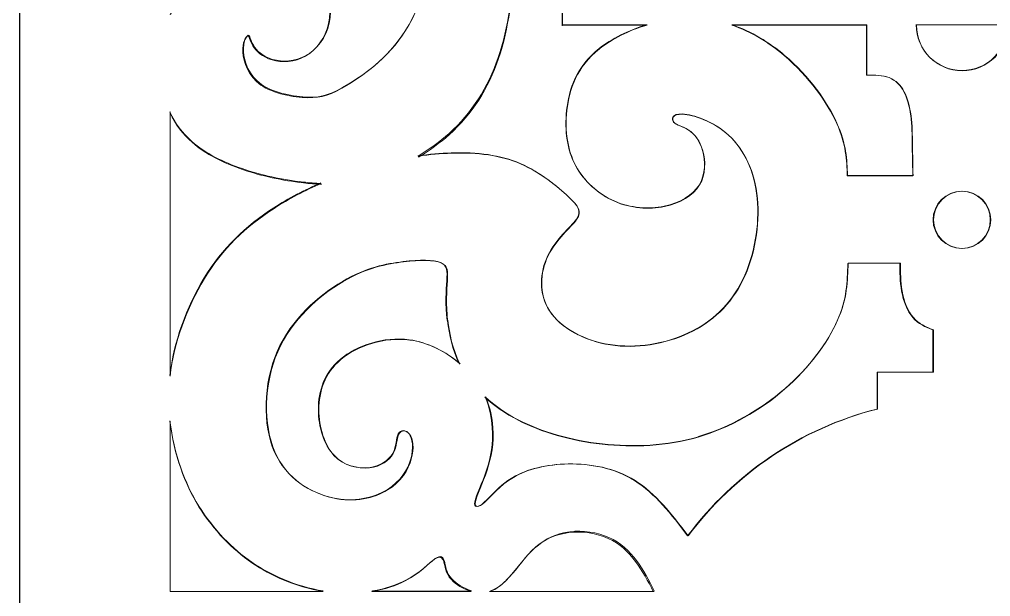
# Model space of a CAD drawing. Header units: centimetres. Extents: x -9.9 to 31.1, y -6.7 to 14.3.
# Drawn here: x -1.7 to 1.695, y -4.839 to -2.822 of the extents above; entities that cross this region are included whole.
import ezdxf

# ---------------------------------------------------------------- set-up
doc = ezdxf.new("R2010")
doc.units = ezdxf.units.CM
doc.header["$MEASUREMENT"] = 0
doc.layers.add('Layer 1', color=7, linetype='Continuous')

msp = doc.modelspace()

# ---------------------------------------------------------------- linework, layer by layer
at = {"layer": 'Layer 1', "lineweight": 9}
msp.add_lwpolyline([(-1.699, -5.294), (4.892, -5.294), (4.892, 5.345), (-1.699, 5.345), (-1.699, -5.294)], close=True, dxfattribs=at)
for points, knots in [([(4.891, 5.345), (4.891, 5.345), (-1.7, 5.345), (-1.7, 5.345), (-1.7, 5.345), (-1.7, 5.345), (-1.7, -5.294), (-1.7, -5.294), (-1.7, -5.294), (-1.7, -5.294), (4.891, -5.294), (4.891, -5.294), (4.891, -5.294), (4.891, -5.294), (4.891, 5.345), (4.891, 5.345)], [0, 0, 0, 0, 0.2, 0.2, 0.2, 0.2, 0.4, 0.4, 0.4, 0.4, 0.6, 0.6, 0.6, 0.6, 1, 1, 1, 1]), ([(0.199, -2.842), (0.199, -2.842), (0.494, -2.842), (0.494, -2.842), (0.494, -2.842), (0.43, -2.861), (0.371, -2.891), (0.328, -2.925), (0.328, -2.925), (0.248, -2.988), (0.222, -3.068), (0.214, -3.141), (0.214, -3.141), (0.206, -3.214), (0.216, -3.279), (0.245, -3.334), (0.245, -3.334), (0.275, -3.389), (0.324, -3.433), (0.38, -3.458), (0.38, -3.458), (0.437, -3.483), (0.501, -3.488), (0.555, -3.476), (0.555, -3.476), (0.61, -3.465), (0.655, -3.438), (0.678, -3.401), (0.678, -3.401), (0.7, -3.364), (0.699, -3.317), (0.689, -3.282), (0.689, -3.282), (0.679, -3.247), (0.661, -3.223), (0.64, -3.21), (0.64, -3.21), (0.62, -3.196), (0.597, -3.193), (0.588, -3.182), (0.588, -3.182), (0.579, -3.171), (0.582, -3.152), (0.619, -3.154), (0.619, -3.154), (0.656, -3.156), (0.726, -3.178), (0.78, -3.228), (0.78, -3.228), (0.834, -3.278), (0.871, -3.355), (0.88, -3.448), (0.88, -3.448), (0.889, -3.541), (0.871, -3.649), (0.829, -3.734), (0.829, -3.734), (0.787, -3.819), (0.722, -3.881), (0.639, -3.919), (0.639, -3.919), (0.556, -3.958), (0.457, -3.974), (0.366, -3.96), (0.366, -3.96), (0.275, -3.946), (0.192, -3.901), (0.154, -3.842), (0.154, -3.842), (0.115, -3.782), (0.12, -3.707), (0.148, -3.649), (0.148, -3.649), (0.176, -3.591), (0.228, -3.55), (0.248, -3.522), (0.248, -3.522), (0.268, -3.493), (0.255, -3.476), (0.219, -3.442), (0.219, -3.442), (0.183, -3.408), (0.122, -3.358), (0.052, -3.327), (0.052, -3.327), (-0.018, -3.297), (-0.098, -3.287), (-0.19, -3.29), (-0.19, -3.29), (-0.227, -3.291), (-0.266, -3.295), (-0.306, -3.3), (-0.306, -3.3), (-0.268, -3.277), (-0.231, -3.25), (-0.198, -3.221), (-0.198, -3.221), (-0.118, -3.149), (-0.062, -3.06), (-0.026, -2.955), (-0.026, -2.955), (0.01, -2.85), (0.024, -2.73), (0.027, -2.624), (0.027, -2.624), (0.029, -2.517), (0.019, -2.424), (0.017, -2.381), (0.017, -2.381), (0.016, -2.337), (0.024, -2.343), (0.032, -2.354), (0.032, -2.354), (0.041, -2.365), (0.05, -2.382), (0.07, -2.394), (0.07, -2.394), (0.09, -2.406), (0.121, -2.413), (0.149, -2.409), (0.149, -2.409), (0.178, -2.404), (0.204, -2.387), (0.216, -2.375), (0.216, -2.375), (0.228, -2.363), (0.226, -2.355), (0.219, -2.35), (0.219, -2.35), (0.212, -2.344), (0.199, -2.341), (0.18, -2.324), (0.18, -2.324), (0.161, -2.307), (0.137, -2.276), (0.122, -2.219), (0.122, -2.219), (0.108, -2.162), (0.104, -2.078), (0.076, -1.99), (0.076, -1.99), (0.048, -1.902), (-0.003, -1.81), (-0.052, -1.714), (-0.052, -1.714), (-0.1, -1.619), (-0.145, -1.52), (-0.172, -1.443), (-0.172, -1.443), (-0.199, -1.366), (-0.207, -1.312), (-0.208, -1.289), (-0.208, -1.289), (-0.209, -1.266), (-0.202, -1.275), (-0.183, -1.303), (-0.183, -1.303), (-0.164, -1.331), (-0.132, -1.377), (-0.097, -1.418), (-0.097, -1.418), (-0.062, -1.459), (-0.025, -1.494), (0.006, -1.532), (0.006, -1.532), (0.036, -1.57), (0.059, -1.611), (0.057, -1.647), (0.057, -1.647), (0.055, -1.683), (0.029, -1.715), (0.029, -1.732), (0.029, -1.732), (0.03, -1.749), (0.057, -1.751), (0.085, -1.741), (0.085, -1.741), (0.112, -1.731), (0.139, -1.71), (0.148, -1.685), (0.148, -1.685), (0.156, -1.659), (0.146, -1.628), (0.153, -1.618), (0.153, -1.618), (0.16, -1.608), (0.186, -1.617), (0.219, -1.632), (0.219, -1.632), (0.252, -1.647), (0.293, -1.667), (0.344, -1.686), (0.344, -1.686), (0.385, -1.7), (0.432, -1.714), (0.487, -1.714), (0.487, -1.714), (0.431, -1.748), (0.393, -1.81), (0.393, -1.881), (0.393, -1.881), (0.393, -1.98), (0.466, -2.061), (0.561, -2.075), (0.561, -2.075), (0.557, -2.17), (0.501, -2.252), (0.421, -2.294), (0.421, -2.294), (0.421, -2.294), (0.421, -2.367), (0.421, -2.367), (0.421, -2.367), (0.421, -2.367), (0.334, -2.367), (0.334, -2.367), (0.334, -2.367), (0.334, -2.367), (0.334, -2.461), (0.334, -2.461), (0.334, -2.461), (0.334, -2.461), (0.197, -2.461), (0.197, -2.461), (0.197, -2.461), (0.197, -2.461), (0.197, -2.845), (0.197, -2.845), (0.197, -2.845), (0.197, -2.845), (0.199, -2.842), (0.199, -2.842)], [0, 0, 0, 0, 0.0169492, 0.0169492, 0.0169492, 0.0169492, 0.0338983, 0.0338983, 0.0338983, 0.0338983, 0.0508475, 0.0508475, 0.0508475, 0.0508475, 0.0677966, 0.0677966, 0.0677966, 0.0677966, 0.0847458, 0.0847458, 0.0847458, 0.0847458, 0.1016949, 0.1016949, 0.1016949, 0.1016949, 0.1186441, 0.1186441, 0.1186441, 0.1186441, 0.1355932, 0.1355932, 0.1355932, 0.1355932, 0.1525424, 0.1525424, 0.1525424, 0.1525424, 0.1694915, 0.1694915, 0.1694915, 0.1694915, 0.1864407, 0.1864407, 0.1864407, 0.1864407, 0.2033898, 0.2033898, 0.2033898, 0.2033898, 0.220339, 0.220339, 0.220339, 0.220339, 0.2372881, 0.2372881, 0.2372881, 0.2372881, 0.2542373, 0.2542373, 0.2542373, 0.2542373, 0.2711864, 0.2711864, 0.2711864, 0.2711864, 0.2881356, 0.2881356, 0.2881356, 0.2881356, 0.3050847, 0.3050847, 0.3050847, 0.3050847, 0.3220339, 0.3220339, 0.3220339, 0.3220339, 0.3389831, 0.3389831, 0.3389831, 0.3389831, 0.3559322, 0.3559322, 0.3559322, 0.3559322, 0.3728814, 0.3728814, 0.3728814, 0.3728814, 0.3898305, 0.3898305, 0.3898305, 0.3898305, 0.4067797, 0.4067797, 0.4067797, 0.4067797, 0.4237288, 0.4237288, 0.4237288, 0.4237288, 0.440678, 0.440678, 0.440678, 0.440678, 0.4576271, 0.4576271, 0.4576271, 0.4576271, 0.4745763, 0.4745763, 0.4745763, 0.4745763, 0.4915254, 0.4915254, 0.4915254, 0.4915254, 0.5084746, 0.5084746, 0.5084746, 0.5084746, 0.5254237, 0.5254237, 0.5254237, 0.5254237, 0.5423729, 0.5423729, 0.5423729, 0.5423729, 0.559322, 0.559322, 0.559322, 0.559322, 0.5762712, 0.5762712, 0.5762712, 0.5762712, 0.5932203, 0.5932203, 0.5932203, 0.5932203, 0.6101695, 0.6101695, 0.6101695, 0.6101695, 0.6271186, 0.6271186, 0.6271186, 0.6271186, 0.6440678, 0.6440678, 0.6440678, 0.6440678, 0.6610169, 0.6610169, 0.6610169, 0.6610169, 0.6779661, 0.6779661, 0.6779661, 0.6779661, 0.6949153, 0.6949153, 0.6949153, 0.6949153, 0.7118644, 0.7118644, 0.7118644, 0.7118644, 0.7288136, 0.7288136, 0.7288136, 0.7288136, 0.7457627, 0.7457627, 0.7457627, 0.7457627, 0.7627119, 0.7627119, 0.7627119, 0.7627119, 0.779661, 0.779661, 0.779661, 0.779661, 0.7966102, 0.7966102, 0.7966102, 0.7966102, 0.8135593, 0.8135593, 0.8135593, 0.8135593, 0.8305085, 0.8305085, 0.8305085, 0.8305085, 0.8474576, 0.8474576, 0.8474576, 0.8474576, 0.8644068, 0.8644068, 0.8644068, 0.8644068, 0.8813559, 0.8813559, 0.8813559, 0.8813559, 0.8983051, 0.8983051, 0.8983051, 0.8983051, 0.9152542, 0.9152542, 0.9152542, 0.9152542, 0.9322034, 0.9322034, 0.9322034, 0.9322034, 0.9491525, 0.9491525, 0.9491525, 0.9491525, 0.9661017, 0.9661017, 0.9661017, 0.9661017, 1, 1, 1, 1]), ([(-0.305, -3.304), (-0.267, -3.281), (-0.23, -3.254), (-0.197, -3.225), (-0.197, -3.225), (-0.117, -3.153), (-0.061, -3.064), (-0.025, -2.959), (-0.025, -2.959), (0.011, -2.854), (0.025, -2.734), (0.028, -2.628), (0.028, -2.628), (0.03, -2.521), (0.02, -2.428), (0.018, -2.385), (0.018, -2.385), (0.017, -2.341), (0.025, -2.347), (0.033, -2.358), (0.033, -2.358), (0.042, -2.369), (0.051, -2.386), (0.071, -2.398), (0.071, -2.398), (0.091, -2.41), (0.122, -2.417), (0.15, -2.412), (0.15, -2.412), (0.179, -2.407), (0.205, -2.39), (0.217, -2.378), (0.217, -2.378), (0.229, -2.366), (0.227, -2.358), (0.22, -2.353), (0.22, -2.353), (0.213, -2.347), (0.2, -2.344), (0.181, -2.327), (0.181, -2.327), (0.162, -2.31), (0.138, -2.279), (0.123, -2.222), (0.123, -2.222), (0.109, -2.165), (0.105, -2.081), (0.077, -1.993), (0.077, -1.993), (0.049, -1.905), (-0.002, -1.813), (-0.051, -1.717), (-0.051, -1.717), (-0.099, -1.622), (-0.144, -1.523), (-0.171, -1.446), (-0.171, -1.446), (-0.198, -1.369), (-0.206, -1.315), (-0.207, -1.292), (-0.207, -1.292), (-0.208, -1.269), (-0.201, -1.278), (-0.182, -1.306), (-0.182, -1.306), (-0.163, -1.334), (-0.131, -1.38), (-0.096, -1.421), (-0.096, -1.421), (-0.061, -1.462), (-0.024, -1.497), (0.007, -1.535), (0.007, -1.535), (0.037, -1.573), (0.06, -1.614), (0.058, -1.65), (0.058, -1.65), (0.056, -1.686), (0.03, -1.718), (0.03, -1.735), (0.03, -1.735), (0.031, -1.752), (0.058, -1.754), (0.086, -1.744), (0.086, -1.744), (0.113, -1.734), (0.14, -1.713), (0.149, -1.688), (0.149, -1.688), (0.157, -1.662), (0.147, -1.631), (0.154, -1.621), (0.154, -1.621), (0.161, -1.611), (0.187, -1.62), (0.22, -1.635), (0.22, -1.635), (0.253, -1.65), (0.294, -1.67), (0.345, -1.689), (0.345, -1.689), (0.386, -1.704), (0.433, -1.717), (0.488, -1.717)], [0, 0, 0, 0, 0.037037, 0.037037, 0.037037, 0.037037, 0.0740741, 0.0740741, 0.0740741, 0.0740741, 0.1111111, 0.1111111, 0.1111111, 0.1111111, 0.1481481, 0.1481481, 0.1481481, 0.1481481, 0.1851852, 0.1851852, 0.1851852, 0.1851852, 0.2222222, 0.2222222, 0.2222222, 0.2222222, 0.2592593, 0.2592593, 0.2592593, 0.2592593, 0.2962963, 0.2962963, 0.2962963, 0.2962963, 0.3333333, 0.3333333, 0.3333333, 0.3333333, 0.3703704, 0.3703704, 0.3703704, 0.3703704, 0.4074074, 0.4074074, 0.4074074, 0.4074074, 0.4444444, 0.4444444, 0.4444444, 0.4444444, 0.4814815, 0.4814815, 0.4814815, 0.4814815, 0.5185185, 0.5185185, 0.5185185, 0.5185185, 0.5555556, 0.5555556, 0.5555556, 0.5555556, 0.5925926, 0.5925926, 0.5925926, 0.5925926, 0.6296296, 0.6296296, 0.6296296, 0.6296296, 0.6666667, 0.6666667, 0.6666667, 0.6666667, 0.7037037, 0.7037037, 0.7037037, 0.7037037, 0.7407407, 0.7407407, 0.7407407, 0.7407407, 0.7777778, 0.7777778, 0.7777778, 0.7777778, 0.8148148, 0.8148148, 0.8148148, 0.8148148, 0.8518519, 0.8518519, 0.8518519, 0.8518519, 0.8888889, 0.8888889, 0.8888889, 0.8888889, 0.9259259, 0.9259259, 0.9259259, 0.9259259, 1, 1, 1, 1]), ([(-1.174, -1.574), (-1.159, -1.625), (-1.127, -1.673), (-1.074, -1.704), (-1.074, -1.704), (-1.01, -1.742), (-0.916, -1.759), (-0.831, -1.752), (-0.831, -1.752), (-0.746, -1.745), (-0.671, -1.716), (-0.617, -1.667), (-0.617, -1.667), (-0.563, -1.618), (-0.529, -1.551), (-0.508, -1.477), (-0.508, -1.477), (-0.497, -1.436), (-0.49, -1.394), (-0.487, -1.348), (-0.487, -1.348), (-0.475, -1.441), (-0.461, -1.53), (-0.45, -1.604), (-0.45, -1.604), (-0.432, -1.726), (-0.422, -1.809), (-0.422, -1.888), (-0.422, -1.888), (-0.422, -1.967), (-0.431, -2.043), (-0.449, -2.099), (-0.449, -2.099), (-0.467, -2.156), (-0.493, -2.193), (-0.521, -2.212), (-0.521, -2.212), (-0.549, -2.231), (-0.578, -2.232), (-0.6, -2.226), (-0.6, -2.226), (-0.623, -2.22), (-0.639, -2.207), (-0.651, -2.206), (-0.651, -2.206), (-0.663, -2.205), (-0.67, -2.216), (-0.668, -2.24), (-0.668, -2.24), (-0.666, -2.264), (-0.657, -2.3), (-0.636, -2.325), (-0.636, -2.325), (-0.615, -2.35), (-0.584, -2.363), (-0.557, -2.367), (-0.557, -2.367), (-0.531, -2.37), (-0.509, -2.364), (-0.495, -2.361), (-0.495, -2.361), (-0.481, -2.358), (-0.476, -2.359), (-0.474, -2.367), (-0.474, -2.367), (-0.472, -2.376), (-0.474, -2.393), (-0.465, -2.412), (-0.465, -2.412), (-0.456, -2.43), (-0.437, -2.45), (-0.413, -2.457), (-0.413, -2.457), (-0.388, -2.464), (-0.358, -2.459), (-0.336, -2.446), (-0.336, -2.446), (-0.314, -2.433), (-0.301, -2.413), (-0.291, -2.388), (-0.291, -2.388), (-0.282, -2.363), (-0.277, -2.333), (-0.276, -2.28), (-0.276, -2.28), (-0.276, -2.226), (-0.28, -2.149), (-0.277, -2.115), (-0.277, -2.115), (-0.274, -2.081), (-0.264, -2.092), (-0.254, -2.153), (-0.254, -2.153), (-0.244, -2.214), (-0.232, -2.326), (-0.241, -2.456), (-0.241, -2.456), (-0.249, -2.586), (-0.277, -2.734), (-0.337, -2.84), (-0.337, -2.84), (-0.397, -2.946), (-0.488, -3.011), (-0.549, -3.048), (-0.549, -3.048), (-0.61, -3.085), (-0.64, -3.095), (-0.69, -3.094), (-0.69, -3.094), (-0.74, -3.093), (-0.81, -3.08), (-0.854, -3.05), (-0.854, -3.05), (-0.898, -3.019), (-0.915, -2.97), (-0.917, -2.935), (-0.917, -2.935), (-0.919, -2.9), (-0.906, -2.88), (-0.9, -2.878), (-0.9, -2.878), (-0.894, -2.876), (-0.894, -2.894), (-0.882, -2.913), (-0.882, -2.913), (-0.871, -2.932), (-0.849, -2.952), (-0.815, -2.962), (-0.815, -2.962), (-0.781, -2.972), (-0.736, -2.97), (-0.698, -2.949), (-0.698, -2.949), (-0.66, -2.927), (-0.628, -2.886), (-0.617, -2.835), (-0.617, -2.835), (-0.606, -2.785), (-0.615, -2.725), (-0.64, -2.678), (-0.64, -2.678), (-0.665, -2.63), (-0.706, -2.594), (-0.767, -2.579), (-0.767, -2.579), (-0.828, -2.564), (-0.91, -2.57), (-0.973, -2.594), (-0.973, -2.594), (-1.036, -2.618), (-1.08, -2.661), (-1.116, -2.709), (-1.116, -2.709), (-1.138, -2.738), (-1.157, -2.769), (-1.171, -2.804), (-1.171, -2.804), (-1.171, -2.804), (-1.171, -1.575), (-1.171, -1.575), (-1.171, -1.575), (-1.171, -1.575), (-1.174, -1.574), (-1.174, -1.574)], [0, 0, 0, 0, 0.0238095, 0.0238095, 0.0238095, 0.0238095, 0.047619, 0.047619, 0.047619, 0.047619, 0.0714286, 0.0714286, 0.0714286, 0.0714286, 0.0952381, 0.0952381, 0.0952381, 0.0952381, 0.1190476, 0.1190476, 0.1190476, 0.1190476, 0.1428571, 0.1428571, 0.1428571, 0.1428571, 0.1666667, 0.1666667, 0.1666667, 0.1666667, 0.1904762, 0.1904762, 0.1904762, 0.1904762, 0.2142857, 0.2142857, 0.2142857, 0.2142857, 0.2380952, 0.2380952, 0.2380952, 0.2380952, 0.2619048, 0.2619048, 0.2619048, 0.2619048, 0.2857143, 0.2857143, 0.2857143, 0.2857143, 0.3095238, 0.3095238, 0.3095238, 0.3095238, 0.3333333, 0.3333333, 0.3333333, 0.3333333, 0.3571429, 0.3571429, 0.3571429, 0.3571429, 0.3809524, 0.3809524, 0.3809524, 0.3809524, 0.4047619, 0.4047619, 0.4047619, 0.4047619, 0.4285714, 0.4285714, 0.4285714, 0.4285714, 0.452381, 0.452381, 0.452381, 0.452381, 0.4761905, 0.4761905, 0.4761905, 0.4761905, 0.5, 0.5, 0.5, 0.5, 0.5238095, 0.5238095, 0.5238095, 0.5238095, 0.547619, 0.547619, 0.547619, 0.547619, 0.5714286, 0.5714286, 0.5714286, 0.5714286, 0.5952381, 0.5952381, 0.5952381, 0.5952381, 0.6190476, 0.6190476, 0.6190476, 0.6190476, 0.6428571, 0.6428571, 0.6428571, 0.6428571, 0.6666667, 0.6666667, 0.6666667, 0.6666667, 0.6904762, 0.6904762, 0.6904762, 0.6904762, 0.7142857, 0.7142857, 0.7142857, 0.7142857, 0.7380952, 0.7380952, 0.7380952, 0.7380952, 0.7619048, 0.7619048, 0.7619048, 0.7619048, 0.7857143, 0.7857143, 0.7857143, 0.7857143, 0.8095238, 0.8095238, 0.8095238, 0.8095238, 0.8333333, 0.8333333, 0.8333333, 0.8333333, 0.8571429, 0.8571429, 0.8571429, 0.8571429, 0.8809524, 0.8809524, 0.8809524, 0.8809524, 0.9047619, 0.9047619, 0.9047619, 0.9047619, 0.9285714, 0.9285714, 0.9285714, 0.9285714, 0.952381, 0.952381, 0.952381, 0.952381, 1, 1, 1, 1]), ([(-0.488, -1.349), (-0.476, -1.442), (-0.462, -1.531), (-0.451, -1.605), (-0.451, -1.605), (-0.433, -1.727), (-0.423, -1.809), (-0.423, -1.889), (-0.423, -1.889), (-0.423, -1.968), (-0.432, -2.044), (-0.45, -2.101), (-0.45, -2.101), (-0.468, -2.158), (-0.494, -2.195), (-0.522, -2.214), (-0.522, -2.214), (-0.55, -2.233), (-0.579, -2.234), (-0.601, -2.228), (-0.601, -2.228), (-0.624, -2.222), (-0.64, -2.209), (-0.652, -2.208), (-0.652, -2.208), (-0.664, -2.207), (-0.671, -2.218), (-0.669, -2.242), (-0.669, -2.242), (-0.667, -2.266), (-0.658, -2.302), (-0.637, -2.327), (-0.637, -2.327), (-0.616, -2.352), (-0.585, -2.365), (-0.558, -2.369), (-0.558, -2.369), (-0.532, -2.372), (-0.51, -2.366), (-0.496, -2.363), (-0.496, -2.363), (-0.482, -2.36), (-0.477, -2.361), (-0.475, -2.369), (-0.475, -2.369), (-0.473, -2.378), (-0.475, -2.395), (-0.466, -2.414), (-0.466, -2.414), (-0.457, -2.432), (-0.438, -2.452), (-0.414, -2.459), (-0.414, -2.459), (-0.389, -2.466), (-0.359, -2.461), (-0.337, -2.448), (-0.337, -2.448), (-0.315, -2.435), (-0.302, -2.415), (-0.292, -2.39), (-0.292, -2.39), (-0.283, -2.365), (-0.278, -2.335), (-0.278, -2.282), (-0.278, -2.282), (-0.278, -2.228), (-0.282, -2.151), (-0.279, -2.117), (-0.279, -2.117), (-0.276, -2.083), (-0.266, -2.094), (-0.256, -2.155), (-0.256, -2.155), (-0.246, -2.216), (-0.234, -2.328), (-0.243, -2.458), (-0.243, -2.458), (-0.251, -2.588), (-0.279, -2.736), (-0.339, -2.842), (-0.339, -2.842), (-0.399, -2.948), (-0.491, -3.013), (-0.551, -3.05), (-0.551, -3.05), (-0.612, -3.087), (-0.642, -3.097), (-0.692, -3.096), (-0.692, -3.096), (-0.742, -3.095), (-0.812, -3.082), (-0.856, -3.052), (-0.856, -3.052), (-0.9, -3.021), (-0.917, -2.972), (-0.919, -2.937), (-0.919, -2.937), (-0.921, -2.902), (-0.908, -2.882), (-0.902, -2.88), (-0.902, -2.88), (-0.896, -2.878), (-0.896, -2.896), (-0.884, -2.915), (-0.884, -2.915), (-0.873, -2.934), (-0.851, -2.954), (-0.817, -2.964), (-0.817, -2.964), (-0.783, -2.974), (-0.738, -2.972), (-0.7, -2.951), (-0.7, -2.951), (-0.662, -2.929), (-0.63, -2.888), (-0.619, -2.837), (-0.619, -2.837), (-0.608, -2.787), (-0.617, -2.727), (-0.642, -2.68), (-0.642, -2.68), (-0.667, -2.632), (-0.708, -2.596), (-0.769, -2.581), (-0.769, -2.581), (-0.83, -2.566), (-0.912, -2.572), (-0.975, -2.596), (-0.975, -2.596), (-1.038, -2.62), (-1.082, -2.663), (-1.118, -2.711), (-1.118, -2.711), (-1.14, -2.74), (-1.159, -2.771), (-1.173, -2.806)], [0, 0, 0, 0, 0.0285714, 0.0285714, 0.0285714, 0.0285714, 0.0571429, 0.0571429, 0.0571429, 0.0571429, 0.0857143, 0.0857143, 0.0857143, 0.0857143, 0.1142857, 0.1142857, 0.1142857, 0.1142857, 0.1428571, 0.1428571, 0.1428571, 0.1428571, 0.1714286, 0.1714286, 0.1714286, 0.1714286, 0.2, 0.2, 0.2, 0.2, 0.2285714, 0.2285714, 0.2285714, 0.2285714, 0.2571429, 0.2571429, 0.2571429, 0.2571429, 0.2857143, 0.2857143, 0.2857143, 0.2857143, 0.3142857, 0.3142857, 0.3142857, 0.3142857, 0.3428571, 0.3428571, 0.3428571, 0.3428571, 0.3714286, 0.3714286, 0.3714286, 0.3714286, 0.4, 0.4, 0.4, 0.4, 0.4285714, 0.4285714, 0.4285714, 0.4285714, 0.4571429, 0.4571429, 0.4571429, 0.4571429, 0.4857143, 0.4857143, 0.4857143, 0.4857143, 0.5142857, 0.5142857, 0.5142857, 0.5142857, 0.5428571, 0.5428571, 0.5428571, 0.5428571, 0.5714286, 0.5714286, 0.5714286, 0.5714286, 0.6, 0.6, 0.6, 0.6, 0.6285714, 0.6285714, 0.6285714, 0.6285714, 0.6571429, 0.6571429, 0.6571429, 0.6571429, 0.6857143, 0.6857143, 0.6857143, 0.6857143, 0.7142857, 0.7142857, 0.7142857, 0.7142857, 0.7428571, 0.7428571, 0.7428571, 0.7428571, 0.7714286, 0.7714286, 0.7714286, 0.7714286, 0.8, 0.8, 0.8, 0.8, 0.8285714, 0.8285714, 0.8285714, 0.8285714, 0.8571429, 0.8571429, 0.8571429, 0.8571429, 0.8857143, 0.8857143, 0.8857143, 0.8857143, 0.9142857, 0.9142857, 0.9142857, 0.9142857, 0.9428571, 0.9428571, 0.9428571, 0.9428571, 1, 1, 1, 1]), ([(0.494, -2.841), (0.494, -2.841), (0.199, -2.841), (0.199, -2.841), (0.199, -2.841), (0.199, -2.841), (0.199, -2.457), (0.199, -2.457), (0.199, -2.457), (0.199, -2.457), (0.336, -2.457), (0.336, -2.457)], [0, 0, 0, 0, 0.25, 0.25, 0.25, 0.25, 0.5, 0.5, 0.5, 0.5, 1, 1, 1, 1]), ([(0.493, -2.841), (0.429, -2.86), (0.37, -2.89), (0.327, -2.924), (0.327, -2.924), (0.247, -2.987), (0.221, -3.067), (0.213, -3.14), (0.213, -3.14), (0.205, -3.213), (0.215, -3.278), (0.244, -3.333), (0.244, -3.333), (0.274, -3.388), (0.323, -3.432), (0.379, -3.457), (0.379, -3.457), (0.436, -3.482), (0.5, -3.487), (0.554, -3.475), (0.554, -3.475), (0.609, -3.464), (0.654, -3.437), (0.677, -3.4), (0.677, -3.4), (0.699, -3.363), (0.698, -3.316), (0.688, -3.281), (0.688, -3.281), (0.678, -3.246), (0.66, -3.222), (0.639, -3.209), (0.639, -3.209), (0.619, -3.195), (0.596, -3.192), (0.587, -3.181), (0.587, -3.181), (0.578, -3.17), (0.581, -3.151), (0.618, -3.153), (0.618, -3.153), (0.655, -3.155), (0.725, -3.177), (0.779, -3.227), (0.779, -3.227), (0.833, -3.277), (0.87, -3.354), (0.879, -3.447), (0.879, -3.447), (0.888, -3.54), (0.87, -3.648), (0.828, -3.733), (0.828, -3.733), (0.786, -3.818), (0.721, -3.88), (0.638, -3.918), (0.638, -3.918), (0.555, -3.957), (0.456, -3.973), (0.365, -3.959), (0.365, -3.959), (0.274, -3.945), (0.191, -3.9), (0.153, -3.841), (0.153, -3.841), (0.114, -3.781), (0.119, -3.706), (0.147, -3.648), (0.147, -3.648), (0.175, -3.59), (0.227, -3.549), (0.247, -3.521), (0.247, -3.521), (0.267, -3.492), (0.254, -3.475), (0.218, -3.441), (0.218, -3.441), (0.182, -3.407), (0.121, -3.357), (0.051, -3.326), (0.051, -3.326), (-0.019, -3.296), (-0.099, -3.286), (-0.191, -3.289), (-0.191, -3.289), (-0.228, -3.29), (-0.267, -3.294), (-0.307, -3.299)], [0, 0, 0, 0, 0.0434783, 0.0434783, 0.0434783, 0.0434783, 0.0869565, 0.0869565, 0.0869565, 0.0869565, 0.1304348, 0.1304348, 0.1304348, 0.1304348, 0.173913, 0.173913, 0.173913, 0.173913, 0.2173913, 0.2173913, 0.2173913, 0.2173913, 0.2608696, 0.2608696, 0.2608696, 0.2608696, 0.3043478, 0.3043478, 0.3043478, 0.3043478, 0.3478261, 0.3478261, 0.3478261, 0.3478261, 0.3913043, 0.3913043, 0.3913043, 0.3913043, 0.4347826, 0.4347826, 0.4347826, 0.4347826, 0.4782609, 0.4782609, 0.4782609, 0.4782609, 0.5217391, 0.5217391, 0.5217391, 0.5217391, 0.5652174, 0.5652174, 0.5652174, 0.5652174, 0.6086957, 0.6086957, 0.6086957, 0.6086957, 0.6521739, 0.6521739, 0.6521739, 0.6521739, 0.6956522, 0.6956522, 0.6956522, 0.6956522, 0.7391304, 0.7391304, 0.7391304, 0.7391304, 0.7826087, 0.7826087, 0.7826087, 0.7826087, 0.826087, 0.826087, 0.826087, 0.826087, 0.8695652, 0.8695652, 0.8695652, 0.8695652, 0.9130435, 0.9130435, 0.9130435, 0.9130435, 1, 1, 1, 1]), ([(0.791, -2.842), (0.791, -2.842), (1.261, -2.842), (1.261, -2.842), (1.261, -2.842), (1.261, -2.842), (1.261, -3.017), (1.261, -3.017), (1.261, -3.017), (1.289, -3.017), (1.318, -3.017), (1.34, -3.026), (1.34, -3.026), (1.363, -3.035), (1.38, -3.052), (1.392, -3.075), (1.392, -3.075), (1.404, -3.098), (1.412, -3.127), (1.416, -3.159), (1.416, -3.159), (1.42, -3.191), (1.421, -3.226), (1.421, -3.262), (1.421, -3.262), (1.421, -3.262), (1.423, -3.369), (1.423, -3.369), (1.423, -3.369), (1.423, -3.369), (1.194, -3.369), (1.194, -3.369), (1.194, -3.369), (1.192, -3.314), (1.19, -3.259), (1.157, -3.186), (1.157, -3.186), (1.124, -3.113), (1.06, -3.022), (0.974, -2.949), (0.974, -2.949), (0.92, -2.903), (0.858, -2.865), (0.79, -2.842), (0.79, -2.842), (0.79, -2.842), (0.791, -2.842), (0.791, -2.842)], [0, 0, 0, 0, 0.0769231, 0.0769231, 0.0769231, 0.0769231, 0.1538462, 0.1538462, 0.1538462, 0.1538462, 0.2307692, 0.2307692, 0.2307692, 0.2307692, 0.3076923, 0.3076923, 0.3076923, 0.3076923, 0.3846154, 0.3846154, 0.3846154, 0.3846154, 0.4615385, 0.4615385, 0.4615385, 0.4615385, 0.5384615, 0.5384615, 0.5384615, 0.5384615, 0.6153846, 0.6153846, 0.6153846, 0.6153846, 0.6923077, 0.6923077, 0.6923077, 0.6923077, 0.7692308, 0.7692308, 0.7692308, 0.7692308, 0.8461538, 0.8461538, 0.8461538, 0.8461538, 1, 1, 1, 1]), ([(1.195, -3.368), (1.193, -3.313), (1.191, -3.258), (1.158, -3.185), (1.158, -3.185), (1.125, -3.112), (1.061, -3.021), (0.975, -2.948), (0.975, -2.948), (0.921, -2.903), (0.859, -2.864), (0.791, -2.841)], [0, 0, 0, 0, 0.25, 0.25, 0.25, 0.25, 0.5, 0.5, 0.5, 0.5, 1, 1, 1, 1]), ([(1.434, -2.841), (1.434, -2.841), (1.755, -2.841), (1.755, -2.841), (1.755, -2.841), (1.755, -2.93), (1.683, -3.001), (1.595, -3.001), (1.595, -3.001), (1.506, -3.001), (1.435, -2.929), (1.435, -2.841), (1.435, -2.841), (1.435, -2.841), (1.434, -2.841), (1.434, -2.841)], [0, 0, 0, 0, 0.2, 0.2, 0.2, 0.2, 0.4, 0.4, 0.4, 0.4, 0.6, 0.6, 0.6, 0.6, 1, 1, 1, 1]), ([(1.262, -3.017), (1.29, -3.017), (1.319, -3.017), (1.341, -3.026), (1.341, -3.026), (1.364, -3.035), (1.381, -3.052), (1.393, -3.075), (1.393, -3.075), (1.405, -3.098), (1.413, -3.127), (1.417, -3.159), (1.417, -3.159), (1.421, -3.191), (1.422, -3.226), (1.422, -3.262), (1.422, -3.262), (1.423, -3.297), (1.423, -3.333), (1.424, -3.369)], [0, 0, 0, 0, 0.1666667, 0.1666667, 0.1666667, 0.1666667, 0.3333333, 0.3333333, 0.3333333, 0.3333333, 0.5, 0.5, 0.5, 0.5, 0.6666667, 0.6666667, 0.6666667, 0.6666667, 1, 1, 1, 1]), ([(-1.174, -3.146), (-1.156, -3.186), (-1.13, -3.22), (-1.097, -3.249), (-1.097, -3.249), (-1.05, -3.291), (-0.988, -3.321), (-0.921, -3.344), (-0.921, -3.344), (-0.854, -3.367), (-0.782, -3.382), (-0.708, -3.391), (-0.708, -3.391), (-0.687, -3.393), (-0.666, -3.395), (-0.645, -3.396), (-0.645, -3.396), (-0.702, -3.42), (-0.758, -3.449), (-0.81, -3.483), (-0.81, -3.483), (-0.908, -3.546), (-0.992, -3.626), (-1.053, -3.728), (-1.053, -3.728), (-1.115, -3.83), (-1.16, -3.953), (-1.173, -4.069), (-1.173, -4.069), (-1.173, -4.069), (-1.173, -3.147), (-1.173, -3.147), (-1.173, -3.147), (-1.173, -3.147), (-1.174, -3.146), (-1.174, -3.146)], [0, 0, 0, 0, 0.1, 0.1, 0.1, 0.1, 0.2, 0.2, 0.2, 0.2, 0.3, 0.3, 0.3, 0.3, 0.4, 0.4, 0.4, 0.4, 0.5, 0.5, 0.5, 0.5, 0.6, 0.6, 0.6, 0.6, 0.7, 0.7, 0.7, 0.7, 0.8, 0.8, 0.8, 0.8, 1, 1, 1, 1]), ([(-1.173, -3.149), (-1.155, -3.189), (-1.129, -3.223), (-1.096, -3.252), (-1.096, -3.252), (-1.049, -3.294), (-0.987, -3.324), (-0.92, -3.347), (-0.92, -3.347), (-0.853, -3.37), (-0.781, -3.385), (-0.707, -3.394), (-0.707, -3.394), (-0.686, -3.396), (-0.665, -3.398), (-0.644, -3.399)], [0, 0, 0, 0, 0.2, 0.2, 0.2, 0.2, 0.4, 0.4, 0.4, 0.4, 0.6, 0.6, 0.6, 0.6, 1, 1, 1, 1]), ([(-0.646, -3.394), (-0.703, -3.418), (-0.759, -3.447), (-0.811, -3.481), (-0.811, -3.481), (-0.909, -3.544), (-0.993, -3.624), (-1.054, -3.726), (-1.054, -3.726), (-1.116, -3.828), (-1.161, -3.951), (-1.174, -4.067)], [0, 0, 0, 0, 0.25, 0.25, 0.25, 0.25, 0.5, 0.5, 0.5, 0.5, 1, 1, 1, 1]), ([(1.594, -3.423), (1.649, -3.423), (1.694, -3.468), (1.694, -3.523), (1.694, -3.523), (1.694, -3.578), (1.649, -3.623), (1.594, -3.623), (1.594, -3.623), (1.539, -3.623), (1.494, -3.578), (1.494, -3.523), (1.494, -3.523), (1.494, -3.468), (1.539, -3.423), (1.594, -3.423)], [0, 0, 0, 0, 0.2, 0.2, 0.2, 0.2, 0.4, 0.4, 0.4, 0.4, 0.6, 0.6, 0.6, 0.6, 1, 1, 1, 1]), ([(1.596, -3.423), (1.541, -3.423), (1.496, -3.468), (1.496, -3.523), (1.496, -3.523), (1.496, -3.578), (1.541, -3.623), (1.596, -3.623)], [0, 0, 0, 0, 0.3333333, 0.3333333, 0.3333333, 0.3333333, 1, 1, 1, 1]), ([(1.596, -3.423), (1.651, -3.423), (1.696, -3.468), (1.696, -3.523), (1.696, -3.523), (1.696, -3.578), (1.651, -3.623), (1.596, -3.623)], [0, 0, 0, 0, 0.3333333, 0.3333333, 0.3333333, 0.3333333, 1, 1, 1, 1]), ([(-0.202, -3.874), (-0.197, -3.921), (-0.186, -3.974), (-0.161, -4.025), (-0.161, -4.025), (-0.209, -3.984), (-0.271, -3.951), (-0.337, -3.942), (-0.337, -3.942), (-0.426, -3.93), (-0.521, -3.962), (-0.578, -4.01), (-0.578, -4.01), (-0.635, -4.058), (-0.655, -4.122), (-0.655, -4.185), (-0.655, -4.185), (-0.655, -4.248), (-0.635, -4.309), (-0.601, -4.346), (-0.601, -4.346), (-0.567, -4.382), (-0.517, -4.393), (-0.478, -4.389), (-0.478, -4.389), (-0.439, -4.384), (-0.409, -4.363), (-0.395, -4.339), (-0.395, -4.339), (-0.381, -4.314), (-0.384, -4.286), (-0.376, -4.271), (-0.376, -4.271), (-0.368, -4.256), (-0.349, -4.255), (-0.338, -4.271), (-0.338, -4.271), (-0.326, -4.287), (-0.321, -4.32), (-0.332, -4.358), (-0.332, -4.358), (-0.342, -4.396), (-0.368, -4.437), (-0.415, -4.466), (-0.415, -4.466), (-0.462, -4.495), (-0.53, -4.511), (-0.606, -4.494), (-0.606, -4.494), (-0.682, -4.477), (-0.767, -4.428), (-0.809, -4.333), (-0.809, -4.333), (-0.85, -4.238), (-0.848, -4.096), (-0.799, -3.983), (-0.799, -3.983), (-0.75, -3.87), (-0.654, -3.787), (-0.571, -3.738), (-0.571, -3.738), (-0.488, -3.689), (-0.418, -3.676), (-0.359, -3.669), (-0.359, -3.669), (-0.3, -3.662), (-0.252, -3.662), (-0.228, -3.672), (-0.228, -3.672), (-0.204, -3.682), (-0.204, -3.702), (-0.206, -3.735), (-0.206, -3.735), (-0.208, -3.769), (-0.212, -3.817), (-0.205, -3.875), (-0.205, -3.875), (-0.205, -3.875), (-0.202, -3.874), (-0.202, -3.874)], [0, 0, 0, 0, 0.047619, 0.047619, 0.047619, 0.047619, 0.0952381, 0.0952381, 0.0952381, 0.0952381, 0.1428571, 0.1428571, 0.1428571, 0.1428571, 0.1904762, 0.1904762, 0.1904762, 0.1904762, 0.2380952, 0.2380952, 0.2380952, 0.2380952, 0.2857143, 0.2857143, 0.2857143, 0.2857143, 0.3333333, 0.3333333, 0.3333333, 0.3333333, 0.3809524, 0.3809524, 0.3809524, 0.3809524, 0.4285714, 0.4285714, 0.4285714, 0.4285714, 0.4761905, 0.4761905, 0.4761905, 0.4761905, 0.5238095, 0.5238095, 0.5238095, 0.5238095, 0.5714286, 0.5714286, 0.5714286, 0.5714286, 0.6190476, 0.6190476, 0.6190476, 0.6190476, 0.6666667, 0.6666667, 0.6666667, 0.6666667, 0.7142857, 0.7142857, 0.7142857, 0.7142857, 0.7619048, 0.7619048, 0.7619048, 0.7619048, 0.8095238, 0.8095238, 0.8095238, 0.8095238, 0.8571429, 0.8571429, 0.8571429, 0.8571429, 0.9047619, 0.9047619, 0.9047619, 0.9047619, 1, 1, 1, 1]), ([(-0.159, -4.026), (-0.207, -3.985), (-0.269, -3.952), (-0.335, -3.943), (-0.335, -3.943), (-0.424, -3.931), (-0.519, -3.963), (-0.576, -4.011), (-0.576, -4.011), (-0.633, -4.059), (-0.653, -4.123), (-0.653, -4.186), (-0.653, -4.186), (-0.653, -4.249), (-0.633, -4.31), (-0.599, -4.347), (-0.599, -4.347), (-0.565, -4.383), (-0.515, -4.394), (-0.476, -4.39), (-0.476, -4.39), (-0.437, -4.385), (-0.407, -4.364), (-0.393, -4.34), (-0.393, -4.34), (-0.379, -4.315), (-0.382, -4.287), (-0.374, -4.272), (-0.374, -4.272), (-0.366, -4.257), (-0.347, -4.256), (-0.336, -4.272), (-0.336, -4.272), (-0.324, -4.288), (-0.319, -4.321), (-0.33, -4.359), (-0.33, -4.359), (-0.34, -4.397), (-0.366, -4.438), (-0.413, -4.467), (-0.413, -4.467), (-0.46, -4.496), (-0.528, -4.512), (-0.604, -4.495), (-0.604, -4.495), (-0.68, -4.478), (-0.765, -4.429), (-0.807, -4.334), (-0.807, -4.334), (-0.848, -4.239), (-0.846, -4.097), (-0.797, -3.984), (-0.797, -3.984), (-0.748, -3.871), (-0.652, -3.788), (-0.569, -3.739), (-0.569, -3.739), (-0.486, -3.69), (-0.416, -3.677), (-0.357, -3.67), (-0.357, -3.67), (-0.298, -3.663), (-0.25, -3.663), (-0.226, -3.673), (-0.226, -3.673), (-0.202, -3.683), (-0.202, -3.703), (-0.204, -3.736), (-0.204, -3.736), (-0.206, -3.77), (-0.21, -3.818), (-0.203, -3.876), (-0.203, -3.876), (-0.198, -3.923), (-0.187, -3.976), (-0.162, -4.027)], [0, 0, 0, 0, 0.05, 0.05, 0.05, 0.05, 0.1, 0.1, 0.1, 0.1, 0.15, 0.15, 0.15, 0.15, 0.2, 0.2, 0.2, 0.2, 0.25, 0.25, 0.25, 0.25, 0.3, 0.3, 0.3, 0.3, 0.35, 0.35, 0.35, 0.35, 0.4, 0.4, 0.4, 0.4, 0.45, 0.45, 0.45, 0.45, 0.5, 0.5, 0.5, 0.5, 0.55, 0.55, 0.55, 0.55, 0.6, 0.6, 0.6, 0.6, 0.65, 0.65, 0.65, 0.65, 0.7, 0.7, 0.7, 0.7, 0.75, 0.75, 0.75, 0.75, 0.8, 0.8, 0.8, 0.8, 0.85, 0.85, 0.85, 0.85, 0.9, 0.9, 0.9, 0.9, 1, 1, 1, 1]), ([(0.674, -4.28), (0.785, -4.247), (0.891, -4.187), (0.976, -4.113), (0.976, -4.113), (1.062, -4.038), (1.127, -3.95), (1.16, -3.874), (1.16, -3.874), (1.194, -3.799), (1.195, -3.736), (1.197, -3.674), (1.197, -3.674), (1.197, -3.674), (1.378, -3.674), (1.378, -3.674), (1.378, -3.674), (1.378, -3.706), (1.378, -3.738), (1.384, -3.772), (1.384, -3.772), (1.39, -3.806), (1.403, -3.842), (1.423, -3.864), (1.423, -3.864), (1.442, -3.887), (1.467, -3.897), (1.493, -3.907), (1.493, -3.907), (1.493, -3.907), (1.493, -4.055), (1.493, -4.055), (1.493, -4.055), (1.493, -4.055), (1.298, -4.055), (1.298, -4.055), (1.298, -4.055), (1.298, -4.055), (1.298, -4.184), (1.298, -4.184), (1.298, -4.184), (1.029, -4.252), (0.797, -4.412), (0.636, -4.627), (0.636, -4.627), (0.579, -4.553), (0.522, -4.478), (0.45, -4.434), (0.45, -4.434), (0.379, -4.389), (0.294, -4.375), (0.218, -4.376), (0.218, -4.376), (0.142, -4.377), (0.074, -4.394), (0.025, -4.423), (0.025, -4.423), (-0.024, -4.451), (-0.053, -4.491), (-0.075, -4.51), (-0.075, -4.51), (-0.097, -4.53), (-0.112, -4.53), (-0.108, -4.508), (-0.108, -4.508), (-0.104, -4.486), (-0.082, -4.443), (-0.067, -4.398), (-0.067, -4.398), (-0.052, -4.352), (-0.043, -4.304), (-0.047, -4.249), (-0.047, -4.249), (-0.049, -4.215), (-0.056, -4.179), (-0.072, -4.142), (-0.072, -4.142), (-0.039, -4.172), (0, -4.199), (0.044, -4.222), (0.044, -4.222), (0.126, -4.264), (0.229, -4.294), (0.338, -4.306), (0.338, -4.306), (0.447, -4.318), (0.563, -4.313), (0.674, -4.281), (0.674, -4.281), (0.674, -4.281), (0.674, -4.28), (0.674, -4.28)], [0, 0, 0, 0, 0.0416667, 0.0416667, 0.0416667, 0.0416667, 0.0833333, 0.0833333, 0.0833333, 0.0833333, 0.125, 0.125, 0.125, 0.125, 0.1666667, 0.1666667, 0.1666667, 0.1666667, 0.2083333, 0.2083333, 0.2083333, 0.2083333, 0.25, 0.25, 0.25, 0.25, 0.2916667, 0.2916667, 0.2916667, 0.2916667, 0.3333333, 0.3333333, 0.3333333, 0.3333333, 0.375, 0.375, 0.375, 0.375, 0.4166667, 0.4166667, 0.4166667, 0.4166667, 0.4583333, 0.4583333, 0.4583333, 0.4583333, 0.5, 0.5, 0.5, 0.5, 0.5416667, 0.5416667, 0.5416667, 0.5416667, 0.5833333, 0.5833333, 0.5833333, 0.5833333, 0.625, 0.625, 0.625, 0.625, 0.6666667, 0.6666667, 0.6666667, 0.6666667, 0.7083333, 0.7083333, 0.7083333, 0.7083333, 0.75, 0.75, 0.75, 0.75, 0.7916667, 0.7916667, 0.7916667, 0.7916667, 0.8333333, 0.8333333, 0.8333333, 0.8333333, 0.875, 0.875, 0.875, 0.875, 0.9166667, 0.9166667, 0.9166667, 0.9166667, 1, 1, 1, 1]), ([(-0.073, -4.143), (-0.04, -4.173), (-0.001, -4.2), (0.043, -4.223), (0.043, -4.223), (0.125, -4.265), (0.228, -4.295), (0.337, -4.307), (0.337, -4.307), (0.446, -4.319), (0.562, -4.314), (0.673, -4.282), (0.673, -4.282), (0.784, -4.249), (0.89, -4.189), (0.975, -4.115), (0.975, -4.115), (1.061, -4.04), (1.126, -3.952), (1.159, -3.876), (1.159, -3.876), (1.193, -3.801), (1.194, -3.738), (1.196, -3.676)], [0, 0, 0, 0, 0.1428571, 0.1428571, 0.1428571, 0.1428571, 0.2857143, 0.2857143, 0.2857143, 0.2857143, 0.4285714, 0.4285714, 0.4285714, 0.4285714, 0.5714286, 0.5714286, 0.5714286, 0.5714286, 0.7142857, 0.7142857, 0.7142857, 0.7142857, 1, 1, 1, 1]), ([(1.38, -3.674), (1.38, -3.706), (1.38, -3.738), (1.386, -3.772), (1.386, -3.772), (1.392, -3.806), (1.405, -3.842), (1.425, -3.864), (1.425, -3.864), (1.444, -3.887), (1.469, -3.897), (1.495, -3.907)], [0, 0, 0, 0, 0.25, 0.25, 0.25, 0.25, 0.5, 0.5, 0.5, 0.5, 1, 1, 1, 1]), ([(1.3, -4.184), (1.3, -4.184), (1.3, -4.055), (1.3, -4.055), (1.3, -4.055), (1.3, -4.055), (1.495, -4.055), (1.495, -4.055), (1.495, -4.055), (1.495, -4.055), (1.495, -3.907), (1.495, -3.907)], [0, 0, 0, 0, 0.25, 0.25, 0.25, 0.25, 0.5, 0.5, 0.5, 0.5, 1, 1, 1, 1]), ([(0.638, -4.627), (0.581, -4.553), (0.523, -4.478), (0.452, -4.434), (0.452, -4.434), (0.381, -4.389), (0.296, -4.375), (0.22, -4.376), (0.22, -4.376), (0.144, -4.377), (0.076, -4.394), (0.027, -4.423), (0.027, -4.423), (-0.022, -4.451), (-0.051, -4.491), (-0.073, -4.51), (-0.073, -4.51), (-0.095, -4.53), (-0.11, -4.53), (-0.106, -4.508), (-0.106, -4.508), (-0.102, -4.486), (-0.08, -4.443), (-0.065, -4.398), (-0.065, -4.398), (-0.05, -4.352), (-0.041, -4.304), (-0.045, -4.249), (-0.045, -4.249), (-0.047, -4.215), (-0.054, -4.179), (-0.07, -4.142)], [0, 0, 0, 0, 0.1111111, 0.1111111, 0.1111111, 0.1111111, 0.2222222, 0.2222222, 0.2222222, 0.2222222, 0.3333333, 0.3333333, 0.3333333, 0.3333333, 0.4444444, 0.4444444, 0.4444444, 0.4444444, 0.5555556, 0.5555556, 0.5555556, 0.5555556, 0.6666667, 0.6666667, 0.6666667, 0.6666667, 0.7777778, 0.7777778, 0.7777778, 0.7777778, 1, 1, 1, 1]), ([(-1.174, -4.225), (-1.167, -4.283), (-1.154, -4.338), (-1.136, -4.389), (-1.136, -4.389), (-1.103, -4.486), (-1.049, -4.569), (-0.986, -4.635), (-0.986, -4.635), (-0.924, -4.7), (-0.854, -4.747), (-0.778, -4.779), (-0.778, -4.779), (-0.733, -4.798), (-0.685, -4.812), (-0.638, -4.82)], [0, 0, 0, 0, 0.2, 0.2, 0.2, 0.2, 0.4, 0.4, 0.4, 0.4, 0.6, 0.6, 0.6, 0.6, 1, 1, 1, 1]), ([(-1.174, -4.227), (-1.167, -4.285), (-1.154, -4.34), (-1.136, -4.391), (-1.136, -4.391), (-1.103, -4.488), (-1.049, -4.571), (-0.986, -4.637), (-0.986, -4.637), (-0.924, -4.702), (-0.854, -4.749), (-0.778, -4.781), (-0.778, -4.781), (-0.733, -4.8), (-0.685, -4.814), (-0.638, -4.822), (-0.638, -4.822), (-0.638, -4.822), (-1.173, -4.822), (-1.173, -4.822), (-1.173, -4.822), (-1.173, -4.822), (-1.173, -4.227), (-1.173, -4.227), (-1.173, -4.227), (-1.173, -4.227), (-1.174, -4.227), (-1.174, -4.227)], [0, 0, 0, 0, 0.125, 0.125, 0.125, 0.125, 0.25, 0.25, 0.25, 0.25, 0.375, 0.375, 0.375, 0.375, 0.5, 0.5, 0.5, 0.5, 0.625, 0.625, 0.625, 0.625, 0.75, 0.75, 0.75, 0.75, 1, 1, 1, 1]), ([(-0.056, -4.822), (-0.032, -4.814), (-0.01, -4.796), (0.01, -4.774), (0.01, -4.774), (0.04, -4.742), (0.067, -4.7), (0.101, -4.67), (0.101, -4.67), (0.135, -4.64), (0.175, -4.621), (0.221, -4.616), (0.221, -4.616), (0.267, -4.61), (0.317, -4.618), (0.358, -4.636), (0.358, -4.636), (0.399, -4.654), (0.429, -4.684), (0.454, -4.717), (0.454, -4.717), (0.479, -4.75), (0.498, -4.786), (0.516, -4.822), (0.516, -4.822), (0.516, -4.822), (-0.057, -4.822), (-0.057, -4.822), (-0.057, -4.822), (-0.057, -4.822), (-0.056, -4.822), (-0.056, -4.822)], [0, 0, 0, 0, 0.1111111, 0.1111111, 0.1111111, 0.1111111, 0.2222222, 0.2222222, 0.2222222, 0.2222222, 0.3333333, 0.3333333, 0.3333333, 0.3333333, 0.4444444, 0.4444444, 0.4444444, 0.4444444, 0.5555556, 0.5555556, 0.5555556, 0.5555556, 0.6666667, 0.6666667, 0.6666667, 0.6666667, 0.7777778, 0.7777778, 0.7777778, 0.7777778, 1, 1, 1, 1]), ([(-0.053, -4.819), (-0.029, -4.811), (-0.007, -4.793), (0.013, -4.771), (0.013, -4.771), (0.043, -4.739), (0.07, -4.697), (0.104, -4.667), (0.104, -4.667), (0.138, -4.637), (0.179, -4.618), (0.224, -4.613), (0.224, -4.613), (0.27, -4.607), (0.32, -4.615), (0.361, -4.633), (0.361, -4.633), (0.402, -4.651), (0.432, -4.681), (0.457, -4.714), (0.457, -4.714), (0.482, -4.747), (0.501, -4.783), (0.519, -4.819)], [0, 0, 0, 0, 0.1428571, 0.1428571, 0.1428571, 0.1428571, 0.2857143, 0.2857143, 0.2857143, 0.2857143, 0.4285714, 0.4285714, 0.4285714, 0.4285714, 0.5714286, 0.5714286, 0.5714286, 0.5714286, 0.7142857, 0.7142857, 0.7142857, 0.7142857, 1, 1, 1, 1]), ([(-0.468, -4.822), (-0.423, -4.814), (-0.383, -4.801), (-0.351, -4.784), (-0.351, -4.784), (-0.3, -4.758), (-0.269, -4.723), (-0.249, -4.709), (-0.249, -4.709), (-0.229, -4.695), (-0.221, -4.703), (-0.216, -4.718), (-0.216, -4.718), (-0.212, -4.733), (-0.212, -4.757), (-0.19, -4.78), (-0.19, -4.78), (-0.175, -4.797), (-0.149, -4.813), (-0.122, -4.821), (-0.122, -4.821), (-0.122, -4.821), (-0.467, -4.821), (-0.467, -4.821), (-0.467, -4.821), (-0.467, -4.821), (-0.468, -4.822), (-0.468, -4.822)], [0, 0, 0, 0, 0.125, 0.125, 0.125, 0.125, 0.25, 0.25, 0.25, 0.25, 0.375, 0.375, 0.375, 0.375, 0.5, 0.5, 0.5, 0.5, 0.625, 0.625, 0.625, 0.625, 0.75, 0.75, 0.75, 0.75, 1, 1, 1, 1]), ([(-0.466, -4.82), (-0.421, -4.812), (-0.381, -4.799), (-0.349, -4.782), (-0.349, -4.782), (-0.298, -4.756), (-0.267, -4.721), (-0.247, -4.707), (-0.247, -4.707), (-0.227, -4.693), (-0.219, -4.701), (-0.214, -4.716), (-0.214, -4.716), (-0.21, -4.731), (-0.21, -4.755), (-0.188, -4.778), (-0.188, -4.778), (-0.173, -4.795), (-0.147, -4.811), (-0.12, -4.819)], [0, 0, 0, 0, 0.1666667, 0.1666667, 0.1666667, 0.1666667, 0.3333333, 0.3333333, 0.3333333, 0.3333333, 0.5, 0.5, 0.5, 0.5, 0.6666667, 0.6666667, 0.6666667, 0.6666667, 1, 1, 1, 1])]:
    msp.add_open_spline(points, degree=3, knots=knots, dxfattribs=at)
for points in [[(1.262, -2.841), (1.262, -2.841), (0.792, -2.841), (0.792, -2.841)], [(1.262, -2.841), (1.262, -2.841), (1.262, -3.017), (1.262, -3.017)], [(1.436, -2.841), (1.436, -2.841), (1.756, -2.841), (1.756, -2.841)], [(1.596, -3.002), (1.507, -3.002), (1.436, -2.93), (1.436, -2.842)], [(1.596, -3.002), (1.685, -3.002), (1.756, -2.93), (1.756, -2.842)], [(-1.173, -4.069), (-1.173, -4.069), (-1.173, -3.147), (-1.173, -3.147)], [(1.195, -3.368), (1.195, -3.368), (1.424, -3.368), (1.424, -3.368)], [(1.199, -3.674), (1.199, -3.674), (1.38, -3.674), (1.38, -3.674)], [(0.638, -4.627), (0.799, -4.412), (1.032, -4.252), (1.3, -4.184)], [(-1.173, -4.822), (-1.173, -4.822), (-1.173, -4.227), (-1.173, -4.227)], [(-0.638, -4.822), (-0.638, -4.822), (-1.173, -4.822), (-1.173, -4.822)], [(-0.121, -4.822), (-0.121, -4.822), (-0.466, -4.822), (-0.466, -4.822)], [(0.519, -4.822), (0.519, -4.822), (-0.054, -4.822), (-0.054, -4.822)]]:
    msp.add_open_spline(points, degree=3, dxfattribs=at)

doc.saveas('drawing.dxf')
